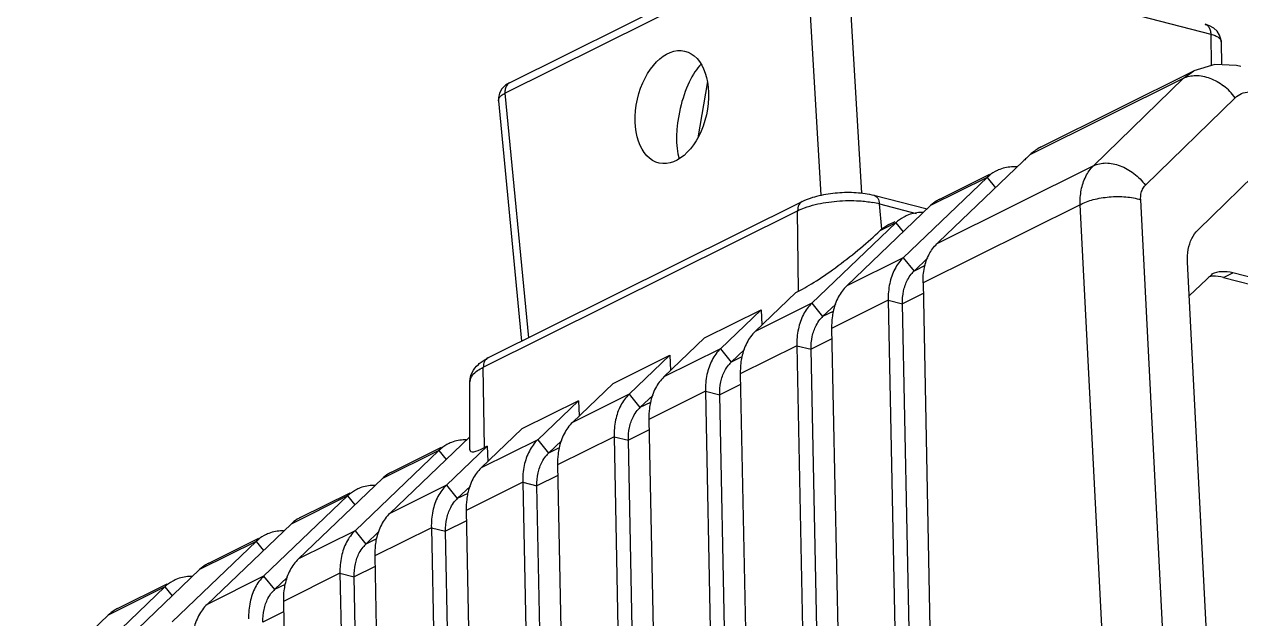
# Model space of a CAD drawing. Header units: millimetres. Extents: x 10368 to 13229, y -13270 to -11269.
# Drawn here: x 10618.2 to 10673.4, y -12641.9 to -12614.9 of the extents above; entities that cross this region are included whole.
import ezdxf

# ---------------------------------------------------------------- set-up
doc = ezdxf.new("R2010")
doc.units = ezdxf.units.MM

# ---------------------------------------------------------------- blocks, each defined once
blk = doc.blocks.new('*u3')
at = {"color": 7, "linetype": 'Continuous'}
for p, q in [((31.71749929248108, -96.19177119892265), (-215.2418826184785, -32.37641673136386)), ((-215.6235300862772, -32.56644743824472), (31.33585182468232, -96.38180190568528)), ((70.99004965716085, -82.66256693608557), (70.36367194848208, -51.54091494184468)), ((68.62753393068124, -83.83891571632557), (68.00111808515976, -52.71728271124448)), ((67.41515139564217, -53.00904847300444), (68.03261382024175, -83.68680023932393)), ((67.17346289520174, -84.56292981280421), (66.54708518640291, -53.44127781856514)), ((64.81094716872212, -85.73927859316427), (64.18453132320246, -54.617645588085)), ((63.35687613312075, -86.46329268964473), (62.73049842444198, -55.34164069540566)), ((63.59856463356118, -54.90941134984314), (64.21602705816076, -85.58716311616627)), ((59.78197787160207, -56.80977422668366), (60.39944029619983, -87.48752599300497)), ((60.99436040664114, -87.63964147000661), (60.36794456112148, -56.51800846492551)), ((59.5402893710434, -88.36365556648525), (58.91391166236099, -57.24200357224618)), ((57.17777364468202, -89.54000434684713), (56.55135779916236, -58.41837134164416)), ((55.96539110952108, -58.71013710340412), (56.58285353412248, -89.38788886984548)), ((55.72370260908247, -90.26401844332395), (55.09732490028, -59.14236644908488)), ((53.36118688260103, -91.44036722356395), (52.73477103708137, -60.31873421848286)), ((52.14880434744191, -60.61049998024282), (52.76626677216154, -91.288251746686)), ((51.90711584699966, -92.16438132016447), (51.2807381383227, -61.04272932580534)), ((49.54460012052186, -93.34073010040447), (48.91818427500039, -62.21909709532338)), ((31.49100563508, -62.88500590672629), (33.22654731444163, -96.83130605728365)), ((48.09052908504236, -94.06474419688493), (47.46415137624172, -62.94309220264404)), ((48.33221758548098, -62.51086285708698), (48.94968001008237, -93.18861462340465)), ((33.33775764564234, -63.36221447944445), (35.1821999362819, -99.43855439980507)), ((35.86605003780278, -63.15038466412443), (37.71049232844052, -99.226724584365)), ((44.51563082340181, -64.41122573392568), (45.13309324800139, -95.08897750024335)), ((45.72801335856093, -95.24109297724499), (45.10159751304309, -64.1194599721639)), ((44.27383247412217, -95.95869250792748), (43.64756461428078, -64.84345507948456)), ((78.3060182240406, -82.08933911236636), (81.81198331680207, -78.7347588653247)), ((75.94354063428182, -83.26566890344293), (79.44950572716152, -79.91108865652495)), ((74.48943146196143, -83.989701989085), (77.99539655484296, -80.63512174216521)), ((70.98111557664197, -82.21867606732485), (71.84920058220087, -81.78643736260528)), ((72.1269538723227, -85.16603178028708), (75.63291896508235, -81.81145153336547)), ((75.94354063428182, -83.26566890344293), (78.3060182240406, -82.08933911236636)), ((68.62753393068124, -83.83891571632557), (70.99004965716085, -82.66256693608557)), ((70.67284469988226, -85.89006486592552), (74.17880979276015, -82.53548461900573)), ((71.81633220312142, -83.71181441020599), (74.17880979276015, -82.53548461900573)), ((77.91828788256134, -82.36287077848465), (75.8386941693625, -83.39834643724498)), ((70.81492581012026, -83.67751606336424), (71.36586506328058, -83.15036593864352)), ((70.92371530404125, -83.37052207312445), (71.36586506328058, -83.15036593864352)), ((71.81633220312142, -83.71181441020599), (71.36586506328058, -83.15036593864352)), ((75.94354063428182, -83.26566890344293), (75.6406667463616, -82.88817614884465)), ((67.16452881468285, -84.11903894416355), (68.03261382024175, -83.68680023932393)), ((68.62751486232264, -83.83892521096277), (68.03261382024175, -83.68680023932393)), ((68.31036711024353, -87.06639465712578), (71.81633220312142, -83.71181441020599)), ((74.10170112060223, -84.26323365532517), (72.02210740728151, -85.29870931396545)), ((72.1269538723227, -85.16603178028708), (74.48943146196143, -83.989701989085)), ((64.81094716872212, -85.73927859316427), (67.17346289520174, -84.56292981280421)), ((66.85625793792133, -87.79042774276604), (70.36222303080285, -84.43584749584625)), ((67.99974544104225, -85.61217728704469), (70.36222303080285, -84.43584749584625)), ((72.1269538723227, -85.16603178028708), (71.82407998440067, -84.78853902568517)), ((66.99833904804291, -85.57787894020476), (67.54927830132146, -85.05072881548404)), ((67.10712854208214, -85.27088494996497), (67.54927830132146, -85.05072881548404)), ((67.99974544104225, -85.61217728704469), (67.54927830132146, -85.05072881536398)), ((63.34794205260005, -86.01940182088583), (64.21602705816076, -85.58716311616627)), ((64.81092810024165, -85.73928808768505), (64.21602705816076, -85.58716311616627)), ((64.49378034816073, -88.96675753396448), (67.99974544104225, -85.61217728704469)), ((63.19723508520292, -89.54003019724405), (66.54563626872186, -86.33621037268495)), ((64.18315867908132, -87.51254016376333), (66.54563626872186, -86.33621037268495)), ((70.28511435852306, -86.16359653216568), (68.2055206453224, -87.19907219080596)), ((68.31036711024353, -87.06639465712578), (70.67284469988226, -85.89006486592552)), ((60.99436040664114, -87.63964147000661), (63.35687613312075, -86.46329268964473)), ((68.31036711024353, -87.06639465712578), (68.00749322232332, -86.68890190252387)), ((63.1817522859601, -87.47824181704527), (63.7326915392423, -86.95109169220632)), ((63.29054178000115, -87.17124782668543), (63.7326915392423, -86.95109169220632)), ((64.18315867908132, -87.51254016376333), (63.7326915392423, -86.95109169220632)), ((59.53135529052088, -87.91976469772635), (60.39944029619983, -87.48752599300497)), ((60.99434133828072, -87.63965096452557), (60.39944029619983, -87.48752599300497)), ((62.4850899266421, -89.13728762812389), (64.18315867908132, -87.51254016376333)), ((64.49378034816073, -88.96675753396448), (66.85625793792133, -87.79042774276604)), ((57.17777364468202, -89.54000434684713), (59.5402893710434, -88.36365556648525)), ((60.36657191700033, -89.41290304060385), (62.72904950664088, -88.23657324940541)), ((61.0309807543199, -89.86132071376596), (62.72904950664088, -88.23657324940541)), ((66.46852759644025, -88.06395940888615), (64.38893388323959, -89.09943506764466)), ((59.3651655240028, -89.37860469376392), (59.91610477716313, -88.85145456904502)), ((59.47395501792198, -89.07161070352413), (59.91610477716313, -88.85145456904502)), ((60.36657191700033, -89.41290304060385), (59.91610477716313, -88.85145456904502)), ((62.4850899266421, -89.13728762812389), (62.44985346720205, -88.50371382112462)), ((64.49378034816073, -88.96675753396448), (64.19090646024233, -88.58926477936438)), ((55.71476852856176, -89.82012757456505), (56.58285353412248, -89.38788886984548)), ((57.17775457620155, -89.54001384136609), (56.58285353412248, -89.38788886984548)), ((58.66850316468117, -91.0376505049644), (60.36657191700033, -89.41290304060385)), ((62.4850899266421, -89.13728762812389), (62.59768442820314, -89.0812243380442)), ((62.59768442820314, -89.0812243380442), (62.64073587708117, -92.43876636580535)), ((63.19737221592186, -88.99178012884477), (63.19666032900204, -91.83791251036564)), ((58.66850316468117, -91.0376505049644), (61.0309807543199, -89.86132071376596)), ((53.36118688260103, -91.44036722356395), (55.72370260908247, -90.26401844332395)), ((56.54998515492116, -91.31326591744437), (58.91246274468176, -90.13693612624593)), ((57.2143939923626, -91.76168359060648), (58.91246274468176, -90.13693612624593)), ((58.66850316468117, -91.0376505049644), (58.63326670524293, -90.40407669784327)), ((55.54857876192182, -91.27896757060444), (56.09951801520037, -90.75181744588554)), ((55.65736825596287, -90.97197358036465), (56.09951801520037, -90.75181744588554)), ((56.54998515492116, -91.31326591744437), (56.09951801520037, -90.75181744588554)), ((51.89818176648077, -91.72049045140557), (52.76626677216154, -91.288251746686)), ((53.36116781424244, -91.44037671820661), (52.76626677216154, -91.288251746686)), ((54.851916402602, -92.93801338168305), (56.54998515504303, -91.31326591744437)), ((57.2143939923626, -91.76168359060648), (54.851916402602, -92.93801338168305)), ((62.64073587708117, -92.43876636580535), (49.51167741576137, -98.97601466212654)), ((49.54460012052186, -93.34073010040447), (51.90711584699966, -92.16438132016447)), ((52.73339839296204, -93.21362879428489), (55.09587598260077, -92.03729900308463)), ((53.39780723028161, -93.66204646744518), (55.09587598260077, -92.03729900308463)), ((54.851916402602, -92.93801338168305), (54.81667994316012, -92.30443957468378)), ((62.44525936427999, -92.82755036908566), (49.31620090296201, -99.36479866528316)), ((51.73199199995906, -93.17933044744495), (52.28293125312121, -92.65218032272605)), ((51.8407814938837, -92.87233645720517), (52.28293125312121, -92.65218032272605)), ((52.73339839296204, -93.21362879428489), (52.28293125312121, -92.65218032272605)), ((48.08159500452166, -93.62085332824608), (48.94968001008237, -93.18861462340465)), ((49.54458105216327, -93.3407395950453), (48.94968001008237, -93.18861462340465)), ((51.03532964064107, -94.83837625852357), (52.73339839296204, -93.21362879428489)), ((48.91681163088288, -95.11399167100535), (51.27928922064348, -93.93766187992333)), ((49.58122046820245, -95.56240934416564), (51.27928922064348, -93.93766187992333)), ((53.39780723028161, -93.66204646744518), (51.03532964064107, -94.83837625852357)), ((61.7350490848803, -103.8872222866048), (60.75227952804016, -93.67052243608487)), ((62.0083276910409, -103.5687391750034), (61.0422432848427, -93.52614307480508)), ((45.72801335856093, -95.24109297724499), (48.09052908504236, -94.06474419688493)), ((51.03532964064107, -94.83837625852357), (51.00009318108096, -94.2048024515243)), ((47.91540523788171, -95.07969332428365), (48.46634449116209, -94.5525431994447)), ((48.02419473192094, -94.77269933392381), (48.46634449116209, -94.5525431994447)), ((48.91681163088288, -95.11399167100535), (48.46634449116209, -94.5525431994447)), ((33.15439407864142, -95.42002597828468), (32.18926826036841, -96.34515212178849)), ((44.26502703888036, -95.52120684580586), (45.13309324800139, -95.08897750024335)), ((45.72799429020051, -95.24110247176577), (45.13309324800139, -95.08897750024335)), ((45.4108465381214, -98.46857191792515), (48.91681163088288, -95.11399167100535)), ((37.71049232844052, -99.226724584365), (44.27383247412217, -95.95869250792748)), ((43.95673736568097, -99.19260500368546), (47.46270245856067, -95.83802475664561)), ((45.10022486892012, -97.01435454784405), (47.46270245856067, -95.83802475664561)), ((49.58122046820245, -95.56240934416564), (49.46862596676146, -95.61847263424534)), ((49.46862596676146, -95.61847263424534), (49.51167741576137, -98.97601466212654)), ((31.71749929248108, -96.19177119892265), (31.33585182468232, -96.38180190568528)), ((44.07460744488162, -97.00322181856609), (44.64975772908292, -96.45290607628522)), ((44.18802357384084, -96.68281371424382), (44.64975772908292, -96.45290607628522)), ((45.10022486892012, -97.01435454784405), (44.64975772908292, -96.45290607628522)), ((41.59425977604224, -100.3689347947638), (45.10022486892012, -97.01435454784405)), ((37.15085338296194, -100.8532969140451), (43.69753073940228, -97.59356404528626)), ((40.1031417411632, -101.0328718537639), (43.60910683404109, -97.67829160684414)), ((43.60910683404109, -97.67829160684414), (43.69753073940228, -97.59356404528626)), ((32.78755048404309, -98.17494509548487), (29.89905066984102, -100.9895467931237)), ((45.4108465381214, -98.46857191792515), (45.10797265020119, -98.0910791634451)), ((45.4108465381214, -98.46857191792515), (46.07477498832304, -98.13798727300673)), ((45.69859817568249, -98.4057661819661), (45.44295489576143, -98.53305661948434)), ((45.6978799905628, -98.40600201136476), (45.99668355876383, -98.20867421440562)), ((45.99668355876383, -98.20867421440562), (46.09551360827936, -99.26223367336388)), ((46.32490124724245, -99.62425395256469), (44.10510056112253, -99.05064801568551)), ((46.09551360827936, -99.26223367336388), (44.56412412432292, -98.8665161185636)), ((43.56900702432176, -99.46613666980556), (41.48941331112292, -100.5016123285659)), ((41.59425977604224, -100.3689347947638), (43.95673736568097, -99.19260500368546)), ((34.98505751603989, -100.0421852804848), (31.23435123804302, -103.6969351295247)), ((41.59425977604224, -100.3689347947638), (41.24803653276103, -99.93741272884654)), ((47.4737278818011, -110.2897066710448), (46.84821035016103, -99.70397787940601)), ((49.16038304795984, -110.148426345404), (48.53832908496042, -99.62254704964289)), ((37.15085338296194, -100.8532969140451), (33.40014199092184, -104.5080517462047)), ((39.80026732632177, -101.3212879300045), (33.40014199092184, -104.5080517462047)), ((39.3442842932418, -101.6411844521244), (32.95913818212284, -104.8204897814849)), ((53.28259495440216, -104.3695770280065), (53.68556964540221, -102.0276437302055)), ((61.7350490848803, -103.8872222866048), (49.16038304795984, -110.148426345404)), ((33.40014199092184, -104.5080517462047), (32.9606873388002, -104.8197176750855)), ((61.54213005108068, -104.3192840944048), (48.96688627368167, -110.5807763999255)), ((31.81999454724064, -106.0319537504838), (31.80420221064196, -105.0707528012863)), ((32.25504291516154, -106.3571337590838), (32.23335632196176, -105.037178740964)), ((47.4737278818011, -110.2897066710448), (32.25504291516154, -106.3571337590838))]:
    blk.add_line(p, q, dxfattribs=at)
for points in [[(61.54212839760112, -104.3192807863652), (61.70924400204058, -104.2159228247237), (61.86437931312139, -104.0616483257236), (61.96415604540016, -103.8845301856036), (62.00875300140069, -103.6948503812837), (62.00828320272194, -103.5683190121636)], [(31.00592327784216, -105.0062861030838), (31.18210114464091, -105.0463891439231), (32.08441493424107, -105.081726913244), (32.96092878815944, -104.8195627774021)], [(31.81998944292354, -106.031592807165), (31.83101778624041, -106.1434184629652), (31.88691154404296, -106.3161429790052), (31.98816719676142, -106.4722521869262), (32.13083489207929, -106.6029154108055), (32.31161915460143, -106.7035250470053), (32.48718162612022, -106.7626175279238)]]:
    blk.add_lwpolyline(points, dxfattribs=at)
for centre, radius, start, end in [((77.2183479944415, -80.96296509988679), 1.56504214788, 296.5646280122664, 302.1867629147728), ((77.19865597992248, -80.93169618832508), 1.60199509332, 302.1870964002725, 313.7283041556828), ((68.15586195780088, -82.77197851876554), 2.83330810404, 348.027041761599, 353.0462447569421), ((70.46136145320088, -82.20714238468463), 1.30682724696, 313.7995171818941, 321.1354690388936), ((74.83855823316298, -82.11088150480464), 1.59828659592, 298.983285984901, 313.737413767397), ((74.82820176491987, -81.93602988568455), 1.7696218296, 269.1726655791915, 273.2086254253949), ((74.87498941608101, -82.177012872884), 1.522755897, 293.3153072523022, 296.5558655179738), ((74.86236819156147, -82.15157171656392), 1.5511555584, 296.5527512645253, 298.942233603369), ((73.40176123236051, -82.86332797660543), 1.565042148, 296.5646280121732, 302.1867629145409), ((73.38206921784149, -82.83205906516378), 1.60199509332, 302.1870964001843, 313.7283041558302), ((64.33927519548342, -84.67234139560424), 2.83330810428, 348.027041761803, 353.0462447567352), ((66.64477469111989, -84.10750526152333), 1.30682724696, 313.7995171819693, 321.1354690386817), ((71.02197147120023, -84.01124438164516), 1.59828659592, 298.983285984901, 313.737413767397), ((71.01161500296075, -83.83639276240501), 1.76962182972, 269.1726655794, 273.2086254252908), ((71.05840265412007, -84.0773757497227), 1.522755897, 293.3153072523022, 296.5558655179738), ((71.04578142960054, -84.05193459364455), 1.55115555816, 296.5527512641524, 298.9422336035107), ((69.58517447028316, -84.76369085344595), 1.565042148, 296.5646280122664, 302.1867629145409), ((69.56548245576232, -84.7324219420043), 1.60199509332, 302.1870964002725, 313.7283041558302), ((62.8281879291626, -86.00786813836748), 1.30682724696, 313.7995171818941, 321.1354690388936), ((60.5226884337626, -86.57270427244475), 2.83330810404, 348.0270417614755, 353.0462447570455), ((67.24181589204272, -85.97773862644499), 1.522755897, 293.3153072523022, 296.5558655179738), ((67.22919466752137, -85.95229747024496), 1.5511555584, 296.5527512645253, 298.942233603369), ((67.20538470912106, -85.91160725848567), 1.59828659592, 298.9832859849922, 313.7374137673249), ((65.74889569380139, -86.63278481884481), 1.60199509332, 302.1870964002725, 313.7283041556828), ((67.19502824088158, -85.73675563924371), 1.76962182972, 269.1726655794, 273.2086254252908), ((65.76858770832223, -86.66405373028647), 1.56504214788, 296.5646280121732, 302.1867629146846), ((56.70610167143968, -88.4730671491634), 2.83330810428, 348.027041761803, 353.0462447568387), ((59.01160116708161, -87.90823101520618), 1.30682724696, 313.7995171818941, 321.1354690388283), ((63.37844147880242, -87.6371185162061), 1.7696218296, 269.1726655791915, 273.2086254253949), ((63.42522913008179, -87.8781015032855), 1.522755897, 293.3153072523022, 296.5558655179738), ((63.41260790532033, -87.85266034684355), 1.55115555852, 296.5527512646185, 298.9422336031362), ((63.38879794716195, -87.81197013532619), 1.59828659592, 298.983285984901, 313.737413767397), ((52.88951490960244, -90.37343002600392), 2.83330810404, 348.027041761599, 353.0462447569421), ((55.19501440512249, -89.80859389192483), 1.30682724696, 313.799517181822, 321.1354690388283), ((49.0729281474014, -92.27379290284625), 2.83330810428, 348.027041761803, 353.0462447567352), ((51.37842764303969, -91.70895676876535), 1.30682724696, 313.7995171819693, 321.1354690386817), ((47.56184088096234, -93.60931964548399), 1.30682724696, 313.7995171821167, 321.1354690386006), ((45.25634138556234, -94.17415577968495), 2.83330810404, 348.027041761599, 353.0462447569421), ((32.10588689124233, -94.940909246925), 1.30140198696, 273.2065716011593, 280.3677880216388), ((43.743795933, -95.50828856836597), 1.3088426232, 313.80335465813, 321.3530831001515), ((44.30586413700075, -97.31378451940509), 1.59828659592, 298.983285984901, 313.737413767397), ((44.83884000468242, -96.85112139700504), 1.78425015444, 310.4605381972978, 313.8434565418215), ((44.29550766864304, -97.13893290016495), 1.7696218296, 269.1726655792958, 273.208625425499), ((44.34229531992059, -97.37991588736622), 1.522755897, 293.3153072523022, 296.5558655179738), ((44.32967409516277, -97.35447473092427), 1.55115555852, 296.5527512646185, 298.9422336031362), ((42.86906713608187, -98.06623099120407), 1.56504214788, 296.5646280121732, 302.1867629146846), ((42.84937512156284, -98.03496207976423), 1.60199509332, 302.1870964001843, 313.7283041558302), ((47.04513139032133, -95.57287072348481), 3.80961584784, 255.5657613766642, 259.7950037206822), ((40.48927737492158, -99.21414739612374), 1.59828659592, 298.983285984901, 313.737413767397), ((-20.02295375051835, -38.19249664264498), 86.97160522704, 313.5985276460289, 313.7354965849999), ((40.47804106644071, -99.00251598760588), 1.80639359304, 266.3261336249437, 273.1711923902894), ((40.52570855784325, -99.28027876420492), 1.522755897, 293.3153072523022, 296.5558655179738), ((40.51308733332189, -99.25483760788484), 1.5511555584, 296.5527512642922, 298.9422336032274), ((-23.04541240199978, -35.01782790460311), 91.35495756588, 313.4663552527823, 313.5982633169986), ((33.24360831684317, -102.2072999443626), 2.50122509856, 216.5527222349627, 232.3718806186113)]:
    blk.add_arc(centre, radius, start, end, dxfattribs=at)
for centre, major_axis, ratio, start_param, end_param in [((60.80032436316105, -90.80097579340509), (2.382197331960001, 1.861428558960001), 0.1431246247, -0.1119929972, 0.6116295491), ((47.67126590171938, -97.33822408960259), (2.382197331960001, 1.861428558960001), 0.1431246247, 6.8948148562, 8.4714733005), ((53.52095793036096, -102.9843034541263), (0.51922057272, 2.344435589880002), 0.3884379447999999, -2.6027818299, -0.5902071385000001)]:
    blk.add_ellipse(centre, major_axis=major_axis, ratio=ratio, start_param=start_param, end_param=end_param, dxfattribs=at)
blk.add_ellipse((54.76372816104231, -103.3054405664861), major_axis=(0.5313712143600001, 2.34110986284), ratio=0.6157949943000001, dxfattribs=at)
for points, start_tangent, end_tangent in [([(71.84920058220087, -81.78643736260528), (71.80071903887983, -82.3225973443623), (71.63607082487943, -82.78721952760498), (71.4788986274416, -83.0271518677655)], (0.02012329315871253, -0.9997975060343546), (-0.6283099647629214, -0.7779631020682204)), ([(74.53007728283956, -82.06339428460342), (74.7441199609184, -81.45938544652381)], (0.4660456688734578, 0.8847606651091143), (0.2080634170916167, 0.9781153380190551)), ([(71.8163322031196, -83.71181441020417), (72.16759969307896, -83.2397240758055), (72.38164237128149, -82.63571523772589), (72.44464930932008, -81.93871675588343)], (0.7225339222060914, 0.691335469407927), (-0.02012329313190372, 0.9997975060348581)), ([(74.17880979276015, -82.53548461900573), (74.53007728283956, -82.06339428460342)], (0.7225339222274604, 0.6913354693856505), (0.4660456689993334, 0.8847606650427707)), ([(70.96832879112299, -83.11500202168645), (70.99057827384058, -82.66273085236571)], (0.1216814009852709, 0.9925692100072007), (-0.02012329316307223, 0.9997975060342413)), ([(68.03261382024175, -83.68680023932211), (67.98413227680066, -84.22296022120281), (67.81948406280026, -84.68758240432362), (67.66231186548066, -84.92751474460601)], (0.02012329315869269, -0.9997975060343143), (-0.6283099647628281, -0.7779631020682108)), ([(70.71349052076039, -83.96375716144394), (70.9275331989611, -83.35974832336433)], (0.4660456688734577, 0.884760665109127), (0.2080634170916388, 0.9781153380190585)), ([(74.92725070476263, -83.7028775665658), (75.47768228580208, -83.57542154944349)], (0.9984136355651639, 0.05630463850856132), (0.9183845153219984, 0.395689122944817)), ([(67.99974544104043, -85.61217728704469), (68.35101293111984, -85.14008695264602), (68.56505560920232, -84.53607811444454), (68.62806254736097, -83.83907963272395)], (0.7225339222061212, 0.6913354694079167), (-0.02012329313191532, 0.9997975060348584)), ([(70.36222303080103, -84.43584749584625), (70.71349052076039, -83.96375716144394)], (0.7225339222274305, 0.6913354693856608), (0.466045668999292, 0.8847606650427919)), ([(67.15174202916023, -85.01536489840328), (67.17399151176141, -84.56309372920441)], (0.1216814009852477, 0.992569210007217), (-0.02012329316308695, 0.9997975060342208)), ([(66.89690375880127, -85.86412003828445), (67.11094643688011, -85.2601112000848)], (0.4660456688734571, 0.8847606651090881), (0.2080634170916662, 0.978115338019043)), ([(64.21602705815894, -85.58716311616627), (64.1675455147215, -86.12332309804333), (64.00289730084114, -86.58794528116414), (63.84572510339967, -86.82787762132466)], (0.020123293158682, -0.999797506034287), (-0.6283099647628649, -0.7779631020683128)), ([(64.18315867908132, -87.51254016376333), (64.53442616904067, -87.04044982948471), (64.74846884723956, -86.43644099128505), (64.81147578527998, -85.73944250956447)], (0.7225339222061176, 0.6913354694079181), (-0.02012329313191681, 0.9997975060348359)), ([(71.11066394279987, -85.60324044340632), (71.6610955237229, -85.47578442628401)], (0.9984136355651685, 0.05630463850862064), (0.9183845153220105, 0.3956891229447901)), ([(66.54563626872186, -86.33621037268676), (66.89690375880127, -85.86412003828445)], (0.7225339222274604, 0.6913354693856505), (0.4660456689993334, 0.8847606650427707)), ([(63.33515526708106, -86.9157277752438), (63.3574047498023, -86.46345660604493)], (0.1216814009852631, 0.9925692100071852), (-0.02012329316306018, 0.999797506034189)), ([(63.0803169967221, -87.76448291512497), (63.294359674921, -87.16047407692349)], (0.466045668873417, 0.8847606651091027), (0.2080634170916282, 0.9781153380190867)), ([(67.2940771807207, -87.50360332024684), (67.84450876176015, -87.37614730312453)], (0.9984136355651639, 0.05630463850856132), (0.9183845153219984, 0.395689122944817)), ([(60.39944029619983, -87.48752599300678), (60.35095875276238, -88.02368597476561), (60.18631053876197, -88.48830815800284), (60.02913834144056, -88.72824049816518)], (0.02012329315868848, -0.9997975060343269), (-0.6283099647628801, -0.7779631020682662)), ([(60.36657191700033, -89.41290304060385), (60.71783940708156, -88.94081270620518), (60.9318820851604, -88.33680386812557), (60.99488902332268, -87.63980538628311)], (0.722533922206092, 0.6913354694079451), (-0.02012329313191856, 0.9997975060348484)), ([(62.72904950663906, -88.23657324940541), (63.0803169967221, -87.76448291512497)], (0.7225339222274451, 0.6913354693856016), (0.4660456689993052, 0.8847606650427767)), ([(59.51856850500008, -88.8160906520825), (59.54081798771949, -88.36381948288545)], (0.1216814009852575, 0.9925692100071268), (-0.02012329316305074, 0.9997975060342551)), ([(56.58285353412066, -89.38788886984366), (56.53437199067957, -89.92404885160613), (56.36972377668098, -90.38867103484517), (56.21255157936139, -90.6286033750057)], (0.02012329315869918, -0.9997975060343545), (-0.6283099647628231, -0.7779631020682597)), ([(59.2637302346393, -89.66484579196367), (59.47777291284183, -89.06083695376583)], (0.4660456688734304, 0.884760665109099), (0.2080634170916485, 0.9781153380190728)), ([(63.47749041864154, -89.40396619696367), (64.02792199968098, -89.27651017996504)], (0.9984136355651615, 0.05630463850855013), (0.9183845153219673, 0.3956891229448155)), ([(56.54998515504303, -91.31326591744437), (56.90125264500239, -90.84117558304388), (57.11529532320128, -90.23716674496245), (57.1783022612417, -89.54016826312545)], (0.7225339222061108, 0.6913354694078789), (-0.02012329313190299, 0.9997975060348344)), ([(58.91246274467994, -90.13693612624593), (59.2637302346393, -89.66484579196367)], (0.7225339222274204, 0.6913354693856519), (0.4660456689993208, 0.8847606650427822)), ([(55.70198174303914, -90.71645352892483), (55.72423122564032, -90.26418235960409)], (0.1216814009852546, 0.9925692100072172), (-0.02012329316304399, 0.999797506034255)), ([(52.76626677216154, -91.28825174668418), (52.71778522872046, -91.82441172844665), (52.55313701472005, -92.28903391168569), (52.3959648172804, -92.52896625184621)], (0.02012329315869918, -0.9997975060343545), (-0.6283099647628189, -0.777963102068341)), ([(52.73339839296204, -93.21362879428489), (53.0846658829214, -92.7415384598844), (53.29870856112029, -92.13752962168473), (53.36171549916253, -91.44053113996415)], (0.7225339222061108, 0.6913354694078789), (-0.0201232931319121, 0.9997975060348459)), ([(55.44714347268018, -91.56520866868414), (55.66118615088271, -90.96119983060453)], (0.4660456688734149, 0.8847606651090864), (0.2080634170916411, 0.9781153380190625)), ([(55.09587598260077, -92.03729900308281), (55.44714347268018, -91.56520866868414)], (0.7225339222274216, 0.6913354693856019), (0.4660456689993266, 0.8847606650428121)), ([(63.19131162515987, -91.83759855832432), (63.08981821872112, -92.10746603368352), (62.64073587707935, -92.43876636580353)], (-0.05860523414143924, -0.9982812361910897), (-0.8951699844693366, -0.4457249139381638)), ([(63.19666032900204, -91.83791251036564), (63.10611791688098, -92.22429971608472), (62.84668419288028, -92.56150301584239), (62.7673309021211, -92.62813035436375)], (-0.0002501242308695896, -0.9999999687189661), (-0.788160804783548, -0.6154693703209451)), ([(51.88539498096179, -92.61681640576535), (51.90764446368121, -92.16454523644461)], (0.1216814009852469, 0.9925692100071932), (-0.02012329316306826, 0.9997975060342325)), ([(62.44522311636138, -92.82747880336501), (62.58611145108262, -92.68654563016389), (62.64073587707935, -92.43876636580353)], (0.8920963056338904, 0.4518453070182891), (-0.01282125723441261, 0.9999178043033634)), ([(51.63055671060101, -93.46557154552465), (51.84459938879991, -92.86156270732499)], (0.4660456688734332, 0.8847606651091414), (0.2080634170916527, 0.9781153380190425)), ([(62.7673309021211, -92.62813035436375), (62.44525936427999, -92.82755036908566)], (-0.7881608048377379, -0.615469370251324), (-0.8951699843367696, -0.4457249142043699)), ([(48.94968001008237, -93.18861462340283), (48.90119846664129, -93.72477460528353), (48.7365502526427, -94.18939678840434), (48.57937805531947, -94.4293291286831)], (0.02012329315869269, -0.9997975060343143), (-0.628309964762824, -0.7779631020682343)), ([(48.91681163088288, -95.11399167100717), (49.26807912096228, -94.64190133672491), (49.48212179916118, -94.03789249852525), (49.54512873719978, -93.34089401680467)], (0.7225339222061137, 0.6913354694078838), (-0.02012329313192152, 0.9997975060348872)), ([(51.27928922064166, -93.93766187992333), (51.63055671060101, -93.46557154552465)], (0.722533922227428, 0.6913354693856122), (0.4660456689993214, 0.8847606650428333)), ([(48.06880821900086, -94.517179282484), (48.09105770160022, -94.06490811328513)], (0.1216814009852717, 0.9925692100071305), (-0.02012329316304385, 0.9997975060342299)), ([(47.81396994864008, -95.36593442236517), (48.02801262672256, -94.76192558416551)], (0.4660456688734382, 0.8847606651091402), (0.2080634170916376, 0.9781153380190512)), ([(45.13309324800139, -95.08897750024335), (45.0846117045603, -95.62513748212405), (44.91996349067995, -96.08975966524486), (44.76601425144145, -96.3256860980855)], (0.02012329318684529, -0.9997975060337599), (-0.6253991422223191, -0.7803050127402699)), ([(45.10022486892012, -97.01435454784405), (45.45149235887948, -96.54226421356543), (45.66553503707837, -95.93825537536577), (45.72854197512061, -95.24125689352513)], (0.7225339222061176, 0.6913354694079181), (-0.02012329313191593, 0.9997975060348457)), ([(47.46270245856067, -95.83802475664379), (47.81396994864008, -95.36593442236517)], (0.7225339222274115, 0.6913354693856654), (0.4660456689993192, 0.8847606650428024)), ([(44.27383203972022, -95.95869272428354), (44.21532413172099, -96.60568782304472)], (0.02012329320718123, -0.9997975060333699), (-0.2083367120724817, -0.9780571631570597)), ([(31.3358406162024, -96.38180748664308), (31.79702358660143, -96.43030998064569)], (0.9681976841675214, -0.2501864192410028), (0.9984136298103372, 0.05630474055507579)), ([(31.71749929248108, -96.19177119892265), (32.1786821413225, -96.2402737004868)], (0.9681976891052965, -0.2501864001322699), (0.9984136355652463, 0.05630463850647603)), ([(31.79702358660143, -96.43030998064569), (32.22043248984119, -96.33226684588408)], (0.9984136298019374, 0.05630474070356611), (0.918384479937226, 0.395689205071869)), ([(33.22654731444163, -96.83130605728365), (33.19470840755821, -97.35972760192271), (33.04541177724241, -97.81711154692493)], (0.05106197629785784, -0.9986954864104444), (-0.4476656847132837, -0.8942010035389901)), ([(44.21532413172099, -96.60568782304472), (44.01898766304294, -97.16035140016538)], (-0.208336712079652, -0.9780571631555159), (-0.465239014591635, -0.8851850988927383)), ([(44.01898766304294, -97.16035140016538), (43.69753073940046, -97.59356404528626)], (-0.4652390146829623, -0.8851850988447854), (-0.7215386074876334, -0.6923742036679162)), ([(33.04541177724241, -97.81711154692493), (32.78755048404128, -98.17494509548487)], (-0.4476656847692221, -0.8942010035110102), (-0.7161883058745564, -0.6979070930492547)), ([(44.39455660848034, -98.90578058104438), (44.94498818951979, -98.77832456392753)], (0.9984136355651512, 0.05630463850860855), (0.9183845153219622, 0.3956891229447737)), ([(49.51167741576137, -98.97601466212473), (49.22348935212176, -99.09977521240398)], (-0.8951699936216094, -0.4457248955572903), (-0.9381370609209972, -0.3462641403994683)), ([(49.31616465288062, -99.36472709404552), (49.45705327044016, -99.22379340064435), (49.51167732023896, -98.97601471252347)], (0.8920961911212089, 0.4518455331050066), (-0.01282124474375496, 0.9999178044635422)), ([(35.18219993628009, -99.43855439980507), (35.18219504640001, -99.5532049567646), (35.1695312009997, -99.66686865124211), (35.14324656060126, -99.77590063720527), (35.1031732690808, -99.87677251144487), (35.049968683923, -99.9663570002831), (34.98505751603989, -100.0421852804848)], (0.05105194847561099, -0.9986959990691178), (-0.7162147751361698, -0.6978799294124652)), ([(37.71049232844052, -99.22672458436318), (37.16836098384192, -99.43926332284173), (36.49768617623886, -99.55413103156388), (35.80032831984136, -99.55388206036696), (35.18219993628009, -99.43855439980507)], (-0.8719201823630729, -0.4896480323538137), (-0.9555017512790093, 0.2949854289667991)), ([(37.71049232844052, -99.22672458436318), (37.70453599248322, -99.53543193112455), (37.66470064344139, -99.84156416452424), (37.58859929544087, -100.1353104383252), (37.47596804400018, -100.4071695673665), (37.32873471972016, -100.6487184961643), (37.1508535006833, -100.8532968553664)], (0.03162971429317595, -0.9994996554145757), (-0.7202143745814897, -0.6937515799234085)), ([(46.32491453544208, -99.62420053720416), (46.31732399388238, -99.62215126648334), (46.16791471752185, -99.49937026204498), (46.09551360827936, -99.2622336733657)], (-0.9704223916649622, 0.2414133006973036), (-0.09339583829439388, 0.9956290561194486)), ([(46.92900138312143, -99.3886280756833), (46.37017960572121, -99.3222190663655)], (-0.997904121609121, 0.06470984527487034), (-0.9840115631766642, 0.178104585944918)), ([(48.77781834444249, -99.23372715676487), (47.87090161152264, -99.3786181374453), (46.92900138312143, -99.3886280756833)], (-0.9714987667757709, -0.2370446079394628), (-0.9979041216124115, 0.06470984522448)), ([(49.31620090308024, -99.36479866516675), (48.61204195295977, -99.61106162992473)], (-0.8951699842109178, -0.4457249144571617), (-0.9728398965551045, -0.2314790177761884)), ([(49.22348935212176, -99.09977521240398), (48.77781834444249, -99.23372715676487)], (-0.9381370608765934, -0.3462641405195917), (-0.9714987667574952, -0.2370446080144363)), ([(37.15084826892053, -100.8533018971648), (36.63558766044116, -100.9710660928049), (36.04562271491886, -100.8590041846037), (35.46724662899942, -100.5335072827638), (34.98505751603989, -100.0421852804848)], (-0.8912040596013996, -0.4536026059779974), (-0.5953131432874956, 0.8034937843127237)), ([(47.06906288448226, -99.73762382824498), (46.32490124724245, -99.62425395256469)], (-0.9979561856588581, 0.06390188968437532), (-0.9681976891057209, 0.2501864001306323)), ([(48.61204195295977, -99.61106162992473), (47.84763897600169, -99.73016551684486), (47.06906288448226, -99.73762382824498)], (-0.9728398965418378, -0.2314790178320042), (-0.9979561856575785, 0.06390188970428178)), ([(40.57796984651759, -100.8061434578831), (41.12840142756068, -100.6786874407644)], (0.9984136355651428, 0.05630463850859174), (0.9183845153219857, 0.3956891229447961)), ([(39.34432315236154, -101.6411574833237), (39.42483008844283, -101.5985725511255), (39.80026732632177, -101.3212879300027)], (0.8952616998540714, 0.4455406701688045), (0.7257702464520348, 0.6879371696346429)), ([(62.0088423064808, -103.5939297846435), (61.97434515312125, -103.6938217075658), (61.88153720435912, -103.7937718590456), (61.73504924747795, -103.8872240310448)], (-0.04919297393765954, -0.9987892927515363), (-0.8879668448307974, -0.459907471651842)), ([(62.00806458755869, -103.5687677149635), (62.00891238192162, -103.5923386907234), (62.0088423064808, -103.5939297846435)], (0.1078415353027265, -0.9941680960800791), (-0.04919297561279899, -0.9987892926788714)), ([(31.23435123804302, -103.6969351295247), (30.97362102252009, -103.8716520836842), (30.66023187060091, -103.9430476981652), (30.31602221724097, -103.9058832457649)], (-0.7159034046782556, -0.6981993377038603), (-0.9680917695621007, 0.2505959411205393)), ([(61.54209190644178, -104.3192073632817), (61.57469863908045, -104.3003243152034), (61.67008562028241, -104.2000463311651), (61.72542908844116, -104.0575268038065), (61.73513110476051, -103.8871814472423)], (0.8954563246815245, 0.4451493800821251), (-0.07725160783778433, 0.9970116293636367)), ([(32.29489576752167, -104.5137460367259), (31.71652553519925, -104.188245469004)], (-0.9361634697603487, 0.3515650123181351), (-0.7922294319687365, 0.610223342000711)), ([(32.88486787896181, -104.6258158853252), (32.29489576752167, -104.5137460367259)], (-0.9999626510335006, -0.008642715896379714), (-0.9361634697750273, 0.3515650122790254)), ([(33.40014199092366, -104.5080517462047), (32.88486787896181, -104.6258158853252)], (-0.8912041209817736, -0.4536024853824306), (-0.9999626510328318, -0.008642715971072771)), ([(32.25504291516154, -106.3571337590838), (32.06858168784129, -106.2916128271645), (31.92977038464051, -106.2110685397638), (31.8455563996813, -106.1195376132437), (31.82007794412129, -106.0319998049235)], (-0.9644041122743756, 0.2644328047505695), (-0.02652428327395697, 0.9996481693061768)), ([(32.48724943859997, -106.7623549951659), (32.43493427760222, -106.7417639923642), (32.34311232336222, -106.6571717171264), (32.28105605688143, -106.5244880759255), (32.25504291732068, -106.357133759564)], (-0.9682152545951336, 0.2501184134948609), (-0.03785519727935223, 0.9992832351434997))]:
    blk.add_spline(points, degree=3, dxfattribs=dict(at, start_tangent=start_tangent, end_tangent=end_tangent))
blk = doc.blocks.new('u58')
at = {"xscale": 1.087728597931346, "yscale": 1.087728597931346, "zscale": 1.087728597931687}
blk.add_blockref('*u3', (368.2469140866233, 461.3703079953866), dxfattribs=at)

msp = doc.modelspace()

# ---------------------------------------------------------------- block references
at = {"rotation": 180}
msp.add_blockref('u58', (11075.41089074592, -12269.60991179257), dxfattribs=at)

doc.saveas('drawing.dxf')
